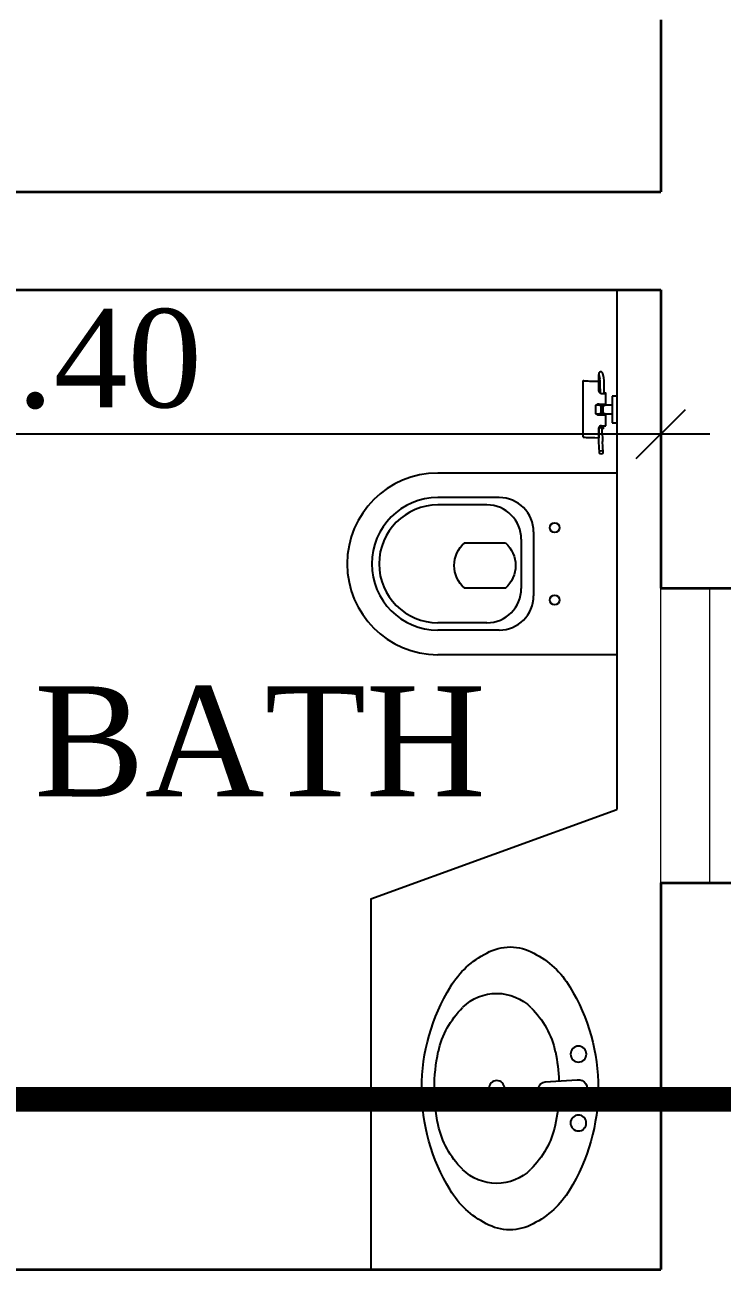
# Model space of a CAD drawing. Header units: metres. Extents: x 503482 to 1007323, y 2781056 to 5562345.
# Drawn here: x 503499.17 to 503500.592, y 2781134.975 to 2781137.511 of the extents above; entities that cross this region are included whole.
import ezdxf

# ---------------------------------------------------------------- set-up
doc = ezdxf.new("R2010")
doc.units = ezdxf.units.M
doc.header["$LTSCALE"] = 10
doc.header["$MEASUREMENT"] = 0
doc.header["$PDMODE"] = 3
doc.linetypes.add('1013-Lower$0$CACHE', pattern=[0.375, 0.25, -0.125])
doc.layers.get('0').update_dxf_attribs({"linetype": 'CONTINUOUS'})
doc.layers.get('DEFPOINTS').update_dxf_attribs({"linetype": 'CONTINUOUS'})
for name, color, linetype, lineweight in [('01 wall', 4, 'CONTINUOUS', 35), ('01_WALLS', 7, 'CONTINUOUS', 25), ('TEXT', 254, 'CONTINUOUS', 13), ('WALL', 7, 'CONTINUOUS', 30), ('WINDOW', 5, 'CONTINUOUS', 9)]:
    doc.layers.add(name, color=color, linetype=linetype, lineweight=lineweight)
for name, color, linetype in [('FUR', 31, 'CONTINUOUS'), ('IDS_FIXT', 31, 'CONTINUOUS'), ('IDT_FIXT', 31, 'CONTINUOUS')]:
    doc.layers.add(name, color=color, linetype=linetype)
doc.styles.add('AREAL', font='times.ttf')
doc.styles.add('PLAN-D$0$STANDARD', font='txt')
doc.dimstyles.new('bdc-1-100-A', dxfattribs={"dimtxt": 0.2, "dimasz": 0.1, "dimexe": 0, "dimexo": 0, "dimgap": 0.05, "dimtad": 1, "dimzin": 7, "dimdsep": 46, "dimtxsty": 'AREAL', "dimblk": 'OBLIQUE', "dimcen": 0.001, "dimdle": 0.1, "dimse1": 1, "dimse2": 1, "dimclrd": 15, "dimclre": 8, "dimclrt": 3, "dimadec": 0, "dimazin": 0, "dimtfac": 1, "dimtix": 1, "dimtmove": 2, "dimatfit": 3, "dimldrblk": 'OBLIQUE', "dimfxl": 0.1, "dimtolj": 1, "dimtzin": 0, "dimlwe": 5, "dimarcsym": 0})

# ---------------------------------------------------------------- blocks, each defined once
blk = doc.blocks.new('_Oblique')
at = {"color": 0, "linetype": 'ByBlock', "lineweight": -2}
blk.add_line((-0.5, -0.5), (0.5, 0.5), dxfattribs=at)
blk = doc.blocks.new('*D927')
at = {"layer": '01_WALLS', "color": 15, "linetype": 'Continuous', "lineweight": -2, "ltscale": 0.04, "transparency": 16777216}
blk.add_line((503498.9782, 2781137.0715), (503498.9782, 2781134.8765), dxfattribs=at)
at = {"layer": 'DEFPOINTS', "color": 0, "ltscale": 0.04, "transparency": 16777216}
for p in [(503499.7465, 2781136.9715), (503498.9782, 2781134.9765), (503499.7465, 2781134.9765)]:
    blk.add_point(p, dxfattribs=at)
at = {"layer": '01_WALLS', "color": 15, "lineweight": -2, "ltscale": 0.04, "transparency": 16777216, "xscale": 0.1, "yscale": 0.1, "zscale": 0.1}
for p, rotation in [((503498.9782, 2781136.9715), 90), ((503498.9782, 2781134.9765), 270)]:
    blk.add_blockref('_Oblique', p, dxfattribs=dict(at, rotation=rotation))
at = {"layer": '01_WALLS', "color": 3, "lineweight": 5, "ltscale": 0.04, "transparency": 16777216, "insert": (503498.7893, 2781135.7348), "char_height": 0.2, "attachment_point": 5, "rotation": 90, "style": 'AREAL'}
blk.add_mtext('\\A1;2.00', dxfattribs=at)
blk = doc.blocks.new('*D928')
at = {"layer": '01_WALLS', "color": 15, "linetype": 'Continuous', "lineweight": -2, "ltscale": 0.04, "transparency": 16777216}
blk.add_line((503497.9667, 2781136.6784), (503500.5667, 2781136.6784), dxfattribs=at)
at = {"layer": 'DEFPOINTS', "color": 0, "ltscale": 0.04, "transparency": 16777216}
for p in [(503498.0667, 2781136.9515), (503500.4667, 2781136.9515), (503500.4667, 2781136.6784)]:
    blk.add_point(p, dxfattribs=at)
at = {"layer": '01_WALLS', "color": 15, "lineweight": -2, "ltscale": 0.04, "transparency": 16777216, "xscale": 0.1, "yscale": 0.1, "zscale": 0.1, "rotation": 180}
blk.add_blockref('_Oblique', (503498.0667, 2781136.6784), dxfattribs=at)
at = {"layer": '01_WALLS', "color": 15, "lineweight": -2, "ltscale": 0.04, "transparency": 16777216, "xscale": 0.1, "yscale": 0.1, "zscale": 0.1}
blk.add_blockref('_Oblique', (503500.4667, 2781136.6784), dxfattribs=at)
at = {"layer": '01_WALLS', "color": 3, "lineweight": 5, "ltscale": 0.04, "transparency": 16777216, "insert": (503499.2667, 2781136.8304), "char_height": 0.2, "attachment_point": 5, "style": 'AREAL'}
blk.add_mtext('\\A1;2.40', dxfattribs=at)
blk = doc.blocks.new('HGRT')
at = {"layer": 'IDT_FIXT'}
for p, q in [((-3.5, 8.14), (-3.5, 8.14)), ((-0.65, 4.83), (-0.85, 8.01)), ((0.02, 8.13), (0.02, 8.13)), ((0.67, 4.83), (0.89, 8.01)), ((3.53, 8.12), (3.53, 8.12))]:
    blk.add_line(p, q, dxfattribs=at)
for centre, major_axis, start_param, end_param in [((-0.02, -9.23), (-13.67, 13.67), -0.787417, -0.237282), ((-0.02, -9.23), (13.67, 13.67), 0.233245, 0.783379), ((-3.41, 8.14), (-0.559, 0.559), 1.568777398438714, 7.851962705618299), ((0.02, 8.13), (0.621, 0.621), 5.362632, 8.770497), ((3.44, 8.12), (0.559, 0.559), 3.139574, 9.422759), ((-5.6, -0.27), (6.21, 6.21), 1.322319, 1.889213), ((5.6, -0.29), (-6.21, 6.21), 4.389934, 4.956829), ((-1.79, -2.76), (-6.21, 6.21), -0.574325, 0.003735), ((-0.02, -11.37), (-12.43, 12.43), -0.744765, -0.578386), ((-0.02, -11.37), (12.43, 12.43), 0.574348, 0.740727), ((1.78, -2.77), (-6.21, 6.21), 4.704616, 5.282676), ((0.01, 4.83), (0.466, 0.466), 2.354176, 5.495768), ((-9.22, 1.34), (3.42, 3.42), 1.848774, 2.354176), ((-4.61, 0.01), (-3.42, 3.42), 0.008258, 0.783379), ((4.61, -0.01), (-3.42, 3.42), 3.924972, 4.700093), ((9.23, 1.3), (3.42, 3.42), 5.495768, 6.001171), ((-9.22, 1.34), (3.42, 3.42), 2.354174, 2.859578), ((9.23, 1.3), (3.42, 3.42), 4.990366, 5.495768), ((-4.61, 0.01), (-3.42, 3.42), 0.783379, 1.558501), ((0, 0), (-0.544, 0.544), 1.568777398434258, 7.851962705613843), ((-5.6, 2.93), (6.21, 6.21), 2.819138, 3.386033), ((4.61, -0.01), (3.42, 3.42), 4.720647, 5.495768), ((5.61, 2.91), (-6.21, 6.21), 2.893116, 3.460011), ((-1.78, 2.77), (-6.21, 6.21), 1.563023, 2.141083), ((1.79, 2.76), (-6.21, 6.21), 2.567268, 3.145326), ((0.02, 11.86), (13.67, 13.67), 3.374837, 3.924972), ((0.02, 11.86), (-13.67, 13.67), 2.354176, 2.90431), ((0.02, 11.37), (-12.43, 12.43), 2.145144, 2.354176), ((0.02, 11.37), (12.43, 12.43), 3.924972, 4.134003)]:
    blk.add_ellipse(centre, major_axis=major_axis, ratio=1, start_param=start_param, end_param=end_param, dxfattribs=at)
at = {"layer": 'IDT_FIXT', "style": 'PLAN-D$0$STANDARD', "oblique": 0, "width": 1, "flags": 9}
for tag, p in [('PLATE', (0.02, 10.33)), ('USER2', (0.02, 10.32)), ('USER1', (0.02, 10.32)), ('RIPG', (0.02, 10.32)), ('KPG', (0.02, 10.32)), ('MATERIAL', (0.02, 10.32)), ('PRODCLASS', (0.02, 10.32)), ('PRODNAME', (0.02, 10.32)), ('USER3', (0.02, 10.31))]:
    blk.add_attdef(tag, p, '', height=0.000879, rotation=359.8843, dxfattribs=at)
blk = doc.blocks.new('A$C2DCC5874')
blk.add_wipeout([(0, 185), (0, 550), (370, 550), (370, 185), (369.9, 180.6), (369.9, 178.1), (369.6, 173.1), (369.4, 170.1), (369.1, 166.6), (368.7, 163.1), (368.4, 160.6), (368, 158.1), (367.5, 154.6), (366.9, 151.2), (366.4, 148.7), (365.8, 145.6), (365.2, 143.2), (364.5, 140.2), (363.8, 137.5), (362.9, 134.1), (361.4, 129.2), (360.2, 125.6), (358.6, 121.2), (356.6, 116), (354.3, 110.4), (351.6, 104.7), (349.3, 99.9), (346.4, 94.6), (343.7, 90), (341, 85.6), (337.9, 80.9), (335.2, 77), (331.4, 71.9), (328.4, 68.1), (324.8, 63.8), (321.4, 60), (318.2, 56.7), (314.8, 53.1), (311.1, 49.7), (308.5, 47.3), (306.2, 45.2), (303.2, 42.7), (301.5, 41.3), (299.9, 40), (297.7, 38.3), (295.4, 36.5), (292.8, 34.6), (291, 33.4), (288, 31.3), (285, 29.3), (281.7, 27.3), (278.8, 25.6), (276.1, 24), (272.8, 22.2), (269.4, 20.4), (265.4, 18.4), (262.2, 16.9), (259, 15.4), (255.4, 13.9), (251.7, 12.4), (246.4, 10.5), (240.5, 8.5), (236.3, 7.3), (231.1, 5.8), (227.8, 5), (223.2, 4), (218.3, 3), (213.9, 2.3), (210.9, 1.8), (207.3, 1.3), (202.4, 0.8), (198.3, 0.5), (194.8, 0.3), (191.8, 0.1), (187.8, 0), (185, 0), (181.8, 0), (177.8, 0.1), (174.3, 0.3), (169.9, 0.6), (164.4, 1.2), (160.4, 1.6), (155.9, 2.3), (150.9, 3.2), (146.4, 4.1), (142.3, 5), (134.8, 6.9), (128.9, 8.7), (122, 11.1), (114.2, 14.1), (109, 16.4), (103.1, 19.1), (98.1, 21.7), (91.3, 25.5), (85.5, 29.1), (81.8, 31.5), (76.4, 35.2), (72.5, 38.1), (66.6, 42.9), (61.5, 47.2), (57.1, 51.3), (52.3, 56.1), (47.1, 61.7), (45.1, 63.9), (42, 67.7), (39.1, 71.3), (36.7, 74.4), (34, 78.2), (31.1, 82.3), (28.9, 85.7), (25.3, 91.6), (19.9, 101.6), (16.2, 109.3), (13.1, 116.7), (10.4, 123.8), (7.6, 132.6), (5, 142.2), (2.7, 153.7), (1.2, 164), (0.5, 171.1), (0.1, 177.6), (0, 181.1)]).dxf.layer = 'IDS_FIXT'
at = {"color": 250}
blk.add_lwpolyline([(142.5, 322.8, -0.447873), (234.3, 322.8), (234.3, 239.5, -0.464457), (142.5, 239.5)], format="xyb", close=True, dxfattribs=at)
for centre in [(111.3, 422.8), (258.7, 422.8)]:
    blk.add_circle(centre, 10, dxfattribs=at)
at = {"layer": 'IDS_FIXT'}
for p, q in [((0, 550), (0, 185)), ((0, 550), (370, 550)), ((370, 550), (370, 185)), ((120, 380), (250, 380)), ((135, 355), (235, 355)), ((50, 310), (50, 185)), ((320, 310), (320, 185)), ((65, 285), (65, 185)), ((305, 285), (305, 185))]:
    blk.add_line(p, q, dxfattribs=at)
for centre, radius, start, end in [((120, 310), 70, 90, 180), ((250, 310), 70, 0, 90), ((135, 285), 70, 90, 180), ((235, 285), 70, 0, 90), ((185, 185), 185, 180, 0), ((185, 185), 135, 180, 0), ((185, 185), 120, 180, 0)]:
    blk.add_arc(centre, radius, start, end, dxfattribs=at)
blk = doc.blocks.new('A$C544C7C26')
for p, q in [((41.6, 130.3), (95.6, 130.3)), ((41.6, 130.3), (41.6, 120.3)), ((95.6, 120.3), (95.6, 130.3)), ((4, 103.4), (-4.4, 101.4)), ((35.8, 104.3), (26.8, 104.3)), ((57.7, 107.8), (35.7, 107.8)), ((41.6, 120.3), (95.6, 120.3)), ((60.2, 104.3), (57.8, 104.3)), ((59.6, 120.3), (59.6, 105.3)), ((76.5, 102.3), (61, 102.3)), ((79.8, 104.3), (77.2, 104.3)), ((77.6, 105.3), (77.6, 120.3)), ((101.7, 107.8), (79.7, 107.8)), ((103.8, 104.3), (101.8, 104.3)), ((155.9, 102), (134, 100.8)), ((-2.6, 93.6), (5.8, 95.6)), ((11.2, 93.5), (27.7, 93.5)), ((11.2, 92.6), (11.2, 93.5)), ((11.2, 91.9), (11.2, 93.5)), ((11.2, 92.6), (27.7, 92.6)), ((11.2, 91.1), (11.2, 92.6)), ((26.8, 96.3), (35.1, 96.3)), ((33.6, 94.9), (33.7, 94)), ((57.8, 94), (57.7, 92.6)), ((57.8, 96.3), (60.2, 96.3)), ((57.9, 92.4), (59.6, 92.4)), ((59.6, 95.3), (59.6, 86.3)), ((59.6, 86.3), (77.6, 86.3)), ((76.5, 98.3), (61, 98.3)), ((76.3, 101.3), (61.2, 101.3)), ((76.3, 99.3), (61.2, 99.3)), ((77.2, 96.3), (79.8, 96.3)), ((77.6, 86.3), (77.6, 95.3)), ((77.6, 92.4), (79.5, 92.4)), ((79.7, 93.5), (79.8, 94.9)), ((79.7, 92.6), (79.8, 94)), ((79.7, 93), (79.7, 94)), ((79.7, 94), (79.7, 94)), ((102.5, 96.3), (103.8, 96.3)), ((116.7, 100.4), (103.9, 100.4)), ((103.9, 94.9), (103.9, 94)), ((109.7, 93.5), (126.2, 93.5)), ((109.7, 92.6), (126.2, 92.6)), ((126.2, 92.6), (126.2, 93.5)), ((126.2, 92.6), (126.2, 91.1)), ((134.4, 92.8), (156.4, 94)), ((9.8, 62.5), (9.8, 62.7)), ((9.8, 61.5), (9.8, 62.5)), ((9.8, 61.5), (9.8, 61.7)), ((124.8, 61.5), (9.8, 61.5)), ((124.8, 61.7), (124.8, 61.5))]:
    blk.add_line(p, q)
for centre, radius, start, end in [((22, -62), 166.4, 88.3507, 96.2301), ((46.7, 98.5), 14.6, 27.8565, 27.8613), ((50.1, 99.3), 11.3, 15.457, 32.1791), ((46.7, 98.5), 14.6, 23.538, 27.7347), ((55.3, 100.1), 7.21, 9.2832, 17.4607), ((82.5, 100.1), 7.52, 163.244, 171.0688), ((90.6, 98.5), 14.6, 152.1438, 164.7878), ((-3.8, 97.3), 4.18, 99.5044, 179.4884), ((23.5, -116.7), 213, 89.0902, 94.7544), ((31.3, 98.8), 4.56, 301.6395, 3.6668), ((30.4, 98.4), 5.46, 306.8406, 4.7422), ((50, 101.4), 11.4, 327.9137, 344.4503), ((47, 102), 14.3, 331.9817, 331.9863), ((47, 102), 14.3, 332.2266, 336.3825), ((53.9, 100.3), 7.38, 352.2125, 7.7875), ((55.3, 100.5), 7.21, 342.5393, 350.7168), ((82.5, 100.5), 7.52, 188.9312, 196.756), ((83.9, 100.3), 7.73, 172.5666, 187.4334), ((90.3, 102), 14.3, 195.0556, 208.0134), ((106.3, 98.7), 4.51, 182.691, 237.5266), ((118, 442), 341.6, 269.7845, 272.6774), ((118, 440.6), 348.2, 271.35, 272.6959)]:
    blk.add_arc(centre, radius, start, end)
for centre, major_axis, ratio, start_param, end_param in [((35.7, 100.3), (0, -7.5), 0.015363, 1.375845, 4.149853), ((35.7, 100.3), (0, -6.5), 0.015363, 1.375845, 4.049515), ((57.7, 100.3), (0, -7.5), 0.015363, 0.580875, 3.141593), ((79.7, 100.3), (0, -7.5), 0.015363, 0.580875, 4.149853), ((79.7, 100.3), (0, -6.5), 0.015363, 0.580875, 4.049515), ((101.7, 100.3), (0, -7.5), 0.015363, 1.375845, 3.141593), ((103.8, 100.3), (0, -4), 0.015363, 1.615364, 3.141593), ((103.8, 100.3), (0, 4), 1, 3.141593, 5.951438), ((156.1, 98), (0.22, -3.99), 0.777677, 1.499877, 4.641469), ((9.7, 242.4), (0, -180), 0.015363, 0.057276, 0.580875), ((9.7, 242.4), (0, -181), 0.015363, 0.057276, 0.580875), ((27.8, 97.9), (-8, -0.08), 0.548691, 1.55242, 2.378798), ((27.8, 97), (-8, -0.08), 0.548691, 1.55242, 2.378798), ((68.7, 93.5), (11, 0.1), 0.548691, 3.19458, 3.379915), ((68.7, 92.6), (11, 0.1), 0.548691, 3.123216, 3.379915), ((68.7, 93.5), (11, 0.1), 0.548691, 6.00811, 6.264809), ((68.7, 92.6), (11, 0.1), 0.548691, 6.00811, 6.264809), ((79.7, 100.3), (0, -7.5), 0.015363, -1.00826, -0.214095), ((79.7, 100.3), (0, -6.5), 0.015363, -0.907923, -0.214095), ((109.8, 97.9), (-8, -0.08), 0.548691, 0.726041, 1.55242), ((109.8, 97), (-8, -0.08), 0.548691, 0.726041, 1.55242), ((124.7, 242.4), (0, -181), 0.015363, 0.057276, 0.580875), ((156.1, 98), (-0.22, 3.99), 0.777677, 1.499877, 4.641469)]:
    blk.add_ellipse(centre, major_axis=major_axis, ratio=ratio, start_param=start_param, end_param=end_param)
for points, knots in [([(-7.9, 97.4), (-7.9, 97.3), (-7.9, 97.2), (-7.9, 96.9), (-7.8, 96.5), (-7.7, 96), (-7.6, 95.7), (-7.4, 95.3), (-7.2, 95), (-6.9, 94.7), (-6.7, 94.4), (-6.4, 94.2), (-6.2, 94), (-5.9, 93.8), (-5.7, 93.7), (-5.4, 93.6), (-5.2, 93.5), (-5, 93.4), (-4.8, 93.4), (-4.5, 93.3), (-4.3, 93.2), (-3.9, 93.2), (-3.4, 93.1), (-2.9, 93), (-2.4, 93), (-1.8, 92.9), (-1.2, 92.9), (-0.6, 92.8), (0, 92.8), (0.7, 92.7), (1.4, 92.7), (2.2, 92.7), (2.9, 92.6), (3.7, 92.6), (4.6, 92.6), (5.4, 92.6), (6.3, 92.5), (7.2, 92.5), (8.2, 92.5), (9.1, 92.5), (10.1, 92.4), (10.8, 92.4), (11.2, 92.4), (11.2, 92.4)], [0, 0, 0, 0, 0.000694, 0.0127941, 0.024624, 0.036207, 0.04756, 0.0586902, 0.0695963, 0.0802666, 0.0906802, 0.1008212, 0.1107092, 0.1204385, 0.1301992, 0.1401994, 0.1507625, 0.1623201, 0.1754435, 0.1909665, 0.2102986, 0.236432, 0.2783288, 0.3098888, 0.3395912, 0.3709938, 0.4011324, 0.4305309, 0.4594682, 0.4880961, 0.5165057, 0.5447558, 0.5728858, 0.6009236, 0.6288891, 0.6567973, 0.6846593, 0.7124841, 0.7402783, 0.7680474, 0.795796, 0.8235277, 0.8258499, 0.8258499, 0.8258499, 0.8258499]), ([(58.1, 91.9), (58.3, 91.3), (58.8, 90.7), (59.5, 90.1), (59.6, 90.1), (59.6, 90)], [0, 0, 0, 0, 0.125, 0.125, 0.1337897, 0.1337897, 0.1337897, 0.1337897]), ([(58.1, 91.1), (58.4, 90.4), (58.8, 89.8), (59.5, 89.3), (59.6, 89.2), (59.6, 89.2)], [0, 0, 0, 0, 0.125, 0.125, 0.1335937, 0.1335937, 0.1335937, 0.1335937]), ([(101.8, 98.9), (101.8, 98.3), (101.9, 97.8), (102, 97.1), (102, 96.8), (102.2, 96.4), (102.2, 96.2), (102.5, 95.6), (102.7, 95.2), (103.1, 94.7), (103.2, 94.6), (103.5, 94.3), (103.7, 94.2), (103.9, 94)], [0, 0, 0, 0, 0.25, 0.25, 0.375, 0.375, 0.5, 0.5, 0.75, 0.75, 0.875, 0.875, 1, 1, 1, 1])]:
    blk.add_open_spline(points, degree=3, knots=knots)
for points in [[(77.7, 90), (78.4, 90.6), (79, 91.2), (79.3, 91.9)], [(77.7, 89.2), (78.4, 89.7), (79, 90.4), (79.3, 91.1)]]:
    blk.add_open_spline(points, degree=3)
blk = doc.blocks.new('TYTY')
at = {"layer": 'WALL', "color": 5, "linetype": '1013-Lower$0$CACHE', "lineweight": 5, "ltscale": 0.3, "const_width": 0.05}
blk.add_lwpolyline([(503328.9582, 2781263.2191), (503329.4556, 2781264.3468), (503329.4556, 2781263.2191), (503306.9301, 2781263.2191), (503306.9301, 2781264.399), (503307.2956, 2781263.2191)], dxfattribs=at)

msp = doc.modelspace()

# ---------------------------------------------------------------- linework, layer by layer
at = {"layer": '01 wall'}
for p, q in [((503500.4667, 2781137.5215), (503500.4667, 2781137.1715)), ((503498.0667, 2781137.1715), (503500.4667, 2781137.1715)), ((503498.0667, 2781136.9715), (503500.4667, 2781136.9715)), ((503500.4667, 2781136.9715), (503500.4667, 2781136.364)), ((503500.4667, 2781136.364), (503500.7167, 2781136.364)), ((503500.4667, 2781135.764), (503500.4667, 2781134.9765)), ((503500.4667, 2781135.764), (503500.7167, 2781135.764)), ((503498.0667, 2781134.9765), (503500.4667, 2781134.9765))]:
    msp.add_line(p, q, dxfattribs=at)
at = {"layer": 'FUR'}
for p, q in [((503500.3773, 2781136.9715), (503500.3773, 2781135.9136)), ((503499.8753, 2781135.7311), (503500.3773, 2781135.9136)), ((503499.8753, 2781135.7311), (503499.8753, 2781134.9765))]:
    msp.add_line(p, q, dxfattribs=at)
at = {"layer": 'WINDOW'}
for p, q in [((503500.4667, 2781135.764), (503500.4667, 2781136.364)), ((503500.5667, 2781135.764), (503500.5667, 2781136.364))]:
    msp.add_line(p, q, dxfattribs=at)

# ---------------------------------------------------------------- block references
at = {"layer": 'IDS_FIXT', "extrusion": (0, 0, -1), "xscale": -0.0009999999996536646, "yscale": 0.0009999999996536646, "zscale": -0.0009999999996536646, "rotation": 90}
msp.add_blockref('A$C544C7C26', (-503500.247, 2781136.7968), dxfattribs=at)
at = {"layer": 'IDS_FIXT', "xscale": -0.02048328371458469, "yscale": 0.02048328371458469, "zscale": 0.02048328371458469, "rotation": 269.7686454033265}
msp.add_blockref('HGRT', (503500.1322, 2781135.3453), dxfattribs=at)

# ---------------------------------------------------------------- texts
at = {"layer": 'TEXT', "color": 1, "lineweight": 25, "style": 'AREAL'}
msp.add_text('BATH', height=0.224, dxfattribs=at).set_placement((503499.1889, 2781135.9402))

# ---------------------------------------------------------------- dimensions: what is measured, and where the dimension line sits
at = {"layer": '01_WALLS', "lineweight": 5, "ltscale": 0.04}
dim = msp.add_linear_dim(base=(503498.9781619534, 2781134.9764551208), p1=(503499.7464685084, 2781136.97145512), p2=(503499.7464685084, 2781134.9764551199), angle=90, dimstyle='bdc-1-100-A', override={"dimfxl": 0.125, "dimfxlon": 1, "dimarcsym": 1}, dxfattribs=at)
dim.commit()
dim.dimension.update_dxf_attribs({"geometry": '*D927', "text_midpoint": (503498.7892861002, 2781135.734790287), "dimtype": 160})
dim = msp.add_linear_dim(base=(503500.4667, 2781136.6784), p1=(503498.0667, 2781136.9515), p2=(503500.4667, 2781136.9515), dimstyle='bdc-1-100-A', override={"dimfxl": 0.125, "dimfxlon": 1, "dimarcsym": 1}, dxfattribs=at)
dim.commit()
dim.dimension.update_dxf_attribs({"geometry": '*D928', "text_midpoint": (503499.2667, 2781136.8304)})

# ---------------------------------------------------------------- next in the draw order: block references
at = {"layer": 'IDS_FIXT', "xscale": 0.0009999999996536646, "yscale": 0.0009999999996536646, "zscale": 0.0009999999996536646, "rotation": 270}
msp.add_blockref('A$C2DCC5874', (503499.8273, 2781136.5987), dxfattribs=at)

# ---------------------------------------------------------------- next in the draw order: block references
at = {"layer": '01_WALLS'}
msp.add_blockref('TYTY', (175.4893, -127.896), dxfattribs=at)

doc.saveas('drawing.dxf')
